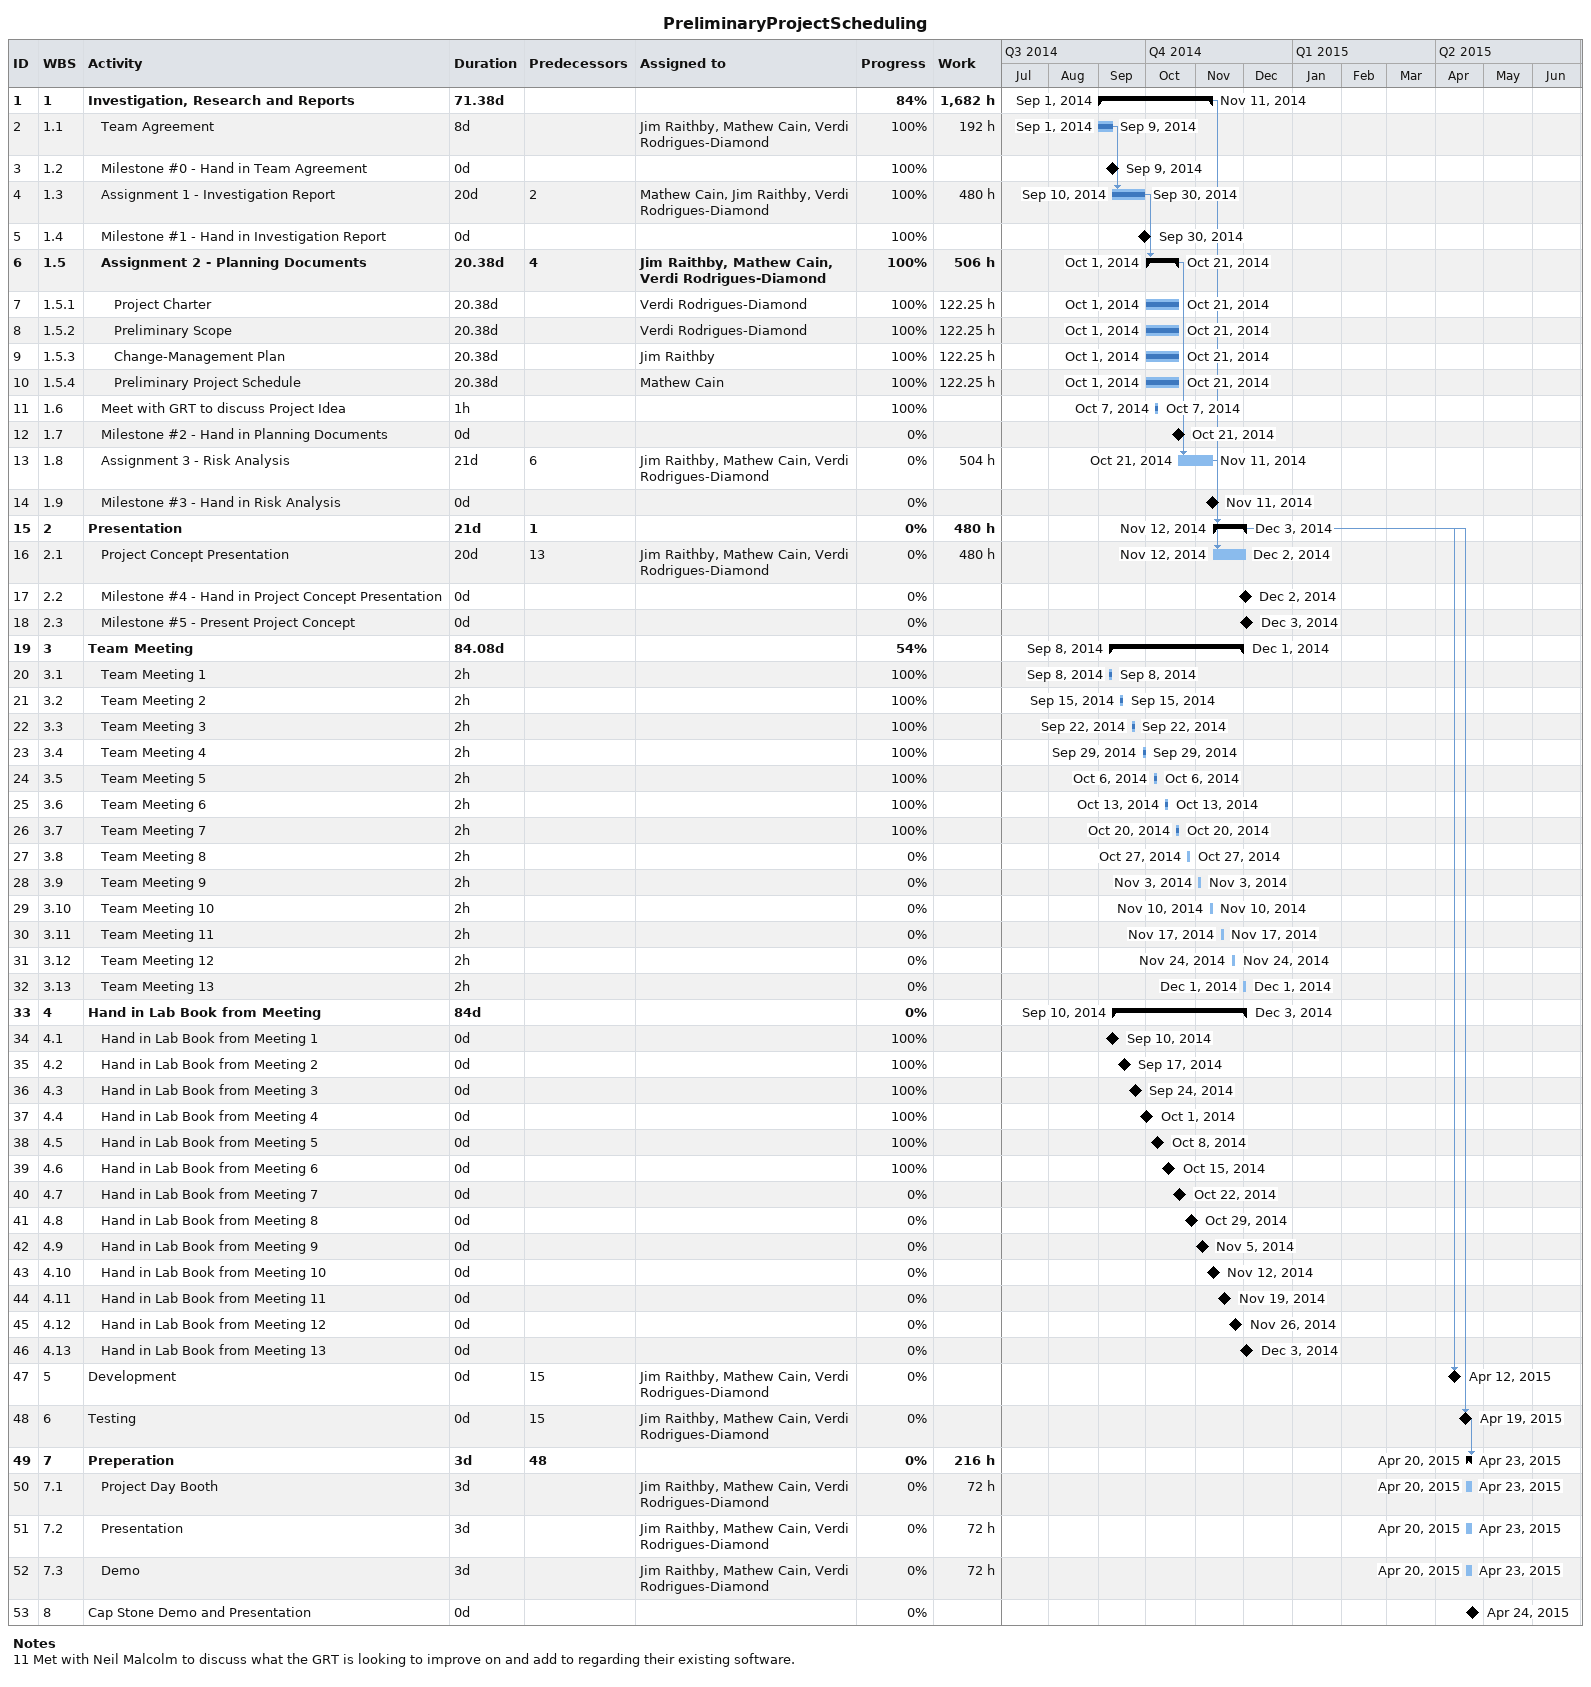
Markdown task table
PreliminaryProjectScheduling

| ID | WBS | Task | Duration | Start | Finish | Predecessors | Resources | % complete | Work (h) |
|---|---|---|---|---|---|---|---|---|---|
| 1 | 1 | **Investigation, Research and Reports** | 71.38d | 2014-09-01 | 2014-11-11 |  |  | 84 | 1682 |
| 2 | 1.1 | Team Agreement | 8d | 2014-09-01 | 2014-09-09 |  | Jim Raithby, Mathew Cain, Verdi Rodrigues-Diamond | 100 | 192 |
| 3 | 1.2 | Milestone #0 - Hand in Team Agreement | 0d | 2014-09-09 | 2014-09-09 |  |  | 100 |  |
| 4 | 1.3 | Assignment 1 - Investigation Report | 20d | 2014-09-10 | 2014-09-30 | 2 | Mathew Cain, Jim Raithby, Verdi Rodrigues-Diamond | 100 | 480 |
| 5 | 1.4 | Milestone #1 - Hand in Investigation Report | 0d | 2014-09-30 | 2014-09-30 |  |  | 100 |  |
| 6 | 1.5 | **Assignment 2 - Planning Documents** | 20.38d | 2014-10-01 | 2014-10-21 | 4 | Jim Raithby, Mathew Cain, Verdi Rodrigues-Diamond | 100 | 506 |
| 7 | 1.5.1 | Project Charter | 20.38d | 2014-10-01 | 2014-10-21 |  | Verdi Rodrigues-Diamond | 100 | 122.25 |
| 8 | 1.5.2 | Preliminary Scope | 20.38d | 2014-10-01 | 2014-10-21 |  | Verdi Rodrigues-Diamond | 100 | 122.25 |
| 9 | 1.5.3 | Change-Management Plan | 20.38d | 2014-10-01 | 2014-10-21 |  | Jim Raithby | 100 | 122.25 |
| 10 | 1.5.4 | Preliminary Project Schedule | 20.38d | 2014-10-01 | 2014-10-21 |  | Mathew Cain | 100 | 122.25 |
| 11 | 1.6 | Meet with GRT to discuss Project Idea | 1h | 2014-10-07 | 2014-10-07 |  |  | 100 |  |
| 12 | 1.7 | Milestone #2 - Hand in Planning Documents | 0d | 2014-10-21 | 2014-10-21 |  |  | 0 |  |
| 13 | 1.8 | Assignment 3 - Risk Analysis | 21d | 2014-10-21 | 2014-11-11 | 6 | Jim Raithby, Mathew Cain, Verdi Rodrigues-Diamond | 0 | 504 |
| 14 | 1.9 | Milestone #3 - Hand in Risk Analysis | 0d | 2014-11-11 | 2014-11-11 |  |  | 0 |  |
| 15 | 2 | **Presentation** | 21d | 2014-11-12 | 2014-12-03 | 1 |  | 0 | 480 |
| 16 | 2.1 | Project Concept Presentation | 20d | 2014-11-12 | 2014-12-02 | 13 | Jim Raithby, Mathew Cain, Verdi Rodrigues-Diamond | 0 | 480 |
| 17 | 2.2 | Milestone #4 - Hand in Project Concept Presentation | 0d | 2014-12-02 | 2014-12-02 |  |  | 0 |  |
| 18 | 2.3 | Milestone #5 - Present Project Concept | 0d | 2014-12-03 | 2014-12-03 |  |  | 0 |  |
| 19 | 3 | **Team Meeting** | 84.08d | 2014-09-08 | 2014-12-01 |  |  | 54 |  |
| 20 | 3.1 | Team Meeting 1 | 2h | 2014-09-08 | 2014-09-08 |  |  | 100 |  |
| 21 | 3.2 | Team Meeting 2 | 2h | 2014-09-15 | 2014-09-15 |  |  | 100 |  |
| 22 | 3.3 | Team Meeting 3 | 2h | 2014-09-22 | 2014-09-22 |  |  | 100 |  |
| 23 | 3.4 | Team Meeting 4 | 2h | 2014-09-29 | 2014-09-29 |  |  | 100 |  |
| 24 | 3.5 | Team Meeting 5 | 2h | 2014-10-06 | 2014-10-06 |  |  | 100 |  |
| 25 | 3.6 | Team Meeting 6 | 2h | 2014-10-13 | 2014-10-13 |  |  | 100 |  |
| 26 | 3.7 | Team Meeting 7 | 2h | 2014-10-20 | 2014-10-20 |  |  | 100 |  |
| 27 | 3.8 | Team Meeting 8 | 2h | 2014-10-27 | 2014-10-27 |  |  | 0 |  |
| 28 | 3.9 | Team Meeting 9 | 2h | 2014-11-03 | 2014-11-03 |  |  | 0 |  |
| 29 | 3.10 | Team Meeting 10 | 2h | 2014-11-10 | 2014-11-10 |  |  | 0 |  |
| 30 | 3.11 | Team Meeting 11 | 2h | 2014-11-17 | 2014-11-17 |  |  | 0 |  |
| 31 | 3.12 | Team Meeting 12 | 2h | 2014-11-24 | 2014-11-24 |  |  | 0 |  |
| 32 | 3.13 | Team Meeting 13 | 2h | 2014-12-01 | 2014-12-01 |  |  | 0 |  |
| 33 | 4 | **Hand in Lab Book from Meeting** | 84d | 2014-09-10 | 2014-12-03 |  |  | 0 |  |
| 34 | 4.1 | Hand in Lab Book from Meeting 1 | 0d | 2014-09-10 | 2014-09-10 |  |  | 100 |  |
| 35 | 4.2 | Hand in Lab Book from Meeting 2 | 0d | 2014-09-17 | 2014-09-17 |  |  | 100 |  |
| 36 | 4.3 | Hand in Lab Book from Meeting 3 | 0d | 2014-09-24 | 2014-09-24 |  |  | 100 |  |
| 37 | 4.4 | Hand in Lab Book from Meeting 4 | 0d | 2014-10-01 | 2014-10-01 |  |  | 100 |  |
| 38 | 4.5 | Hand in Lab Book from Meeting 5 | 0d | 2014-10-08 | 2014-10-08 |  |  | 100 |  |
| 39 | 4.6 | Hand in Lab Book from Meeting 6 | 0d | 2014-10-15 | 2014-10-15 |  |  | 100 |  |
| 40 | 4.7 | Hand in Lab Book from Meeting 7 | 0d | 2014-10-22 | 2014-10-22 |  |  | 0 |  |
| 41 | 4.8 | Hand in Lab Book from Meeting 8 | 0d | 2014-10-29 | 2014-10-29 |  |  | 0 |  |
| 42 | 4.9 | Hand in Lab Book from Meeting 9 | 0d | 2014-11-05 | 2014-11-05 |  |  | 0 |  |
| 43 | 4.10 | Hand in Lab Book from Meeting 10 | 0d | 2014-11-12 | 2014-11-12 |  |  | 0 |  |
| 44 | 4.11 | Hand in Lab Book from Meeting 11 | 0d | 2014-11-19 | 2014-11-19 |  |  | 0 |  |
| 45 | 4.12 | Hand in Lab Book from Meeting 12 | 0d | 2014-11-26 | 2014-11-26 |  |  | 0 |  |
| 46 | 4.13 | Hand in Lab Book from Meeting 13 | 0d | 2014-12-03 | 2014-12-03 |  |  | 0 |  |
| 47 | 5 | Development | 0d | 2015-04-12 | 2015-04-12 | 15 | Jim Raithby, Mathew Cain, Verdi Rodrigues-Diamond | 0 |  |
| 48 | 6 | Testing | 0d | 2015-04-19 | 2015-04-19 | 15 | Jim Raithby, Mathew Cain, Verdi Rodrigues-Diamond | 0 |  |
| 49 | 7 | **Preperation** | 3d | 2015-04-20 | 2015-04-23 | 48 |  | 0 | 216 |
| 50 | 7.1 | Project Day Booth | 3d | 2015-04-20 | 2015-04-23 |  | Jim Raithby, Mathew Cain, Verdi Rodrigues-Diamond | 0 | 72 |
| 51 | 7.2 | Presentation | 3d | 2015-04-20 | 2015-04-23 |  | Jim Raithby, Mathew Cain, Verdi Rodrigues-Diamond | 0 | 72 |
| 52 | 7.3 | Demo | 3d | 2015-04-20 | 2015-04-23 |  | Jim Raithby, Mathew Cain, Verdi Rodrigues-Diamond | 0 | 72 |
| 53 | 8 | Cap Stone Demo and Presentation | 0d | 2015-04-24 | 2015-04-24 |  |  | 0 |  |

Notes
- 11: Met with Neil Malcolm to discuss what the GRT is looking to improve on and add to regarding their existing software.
